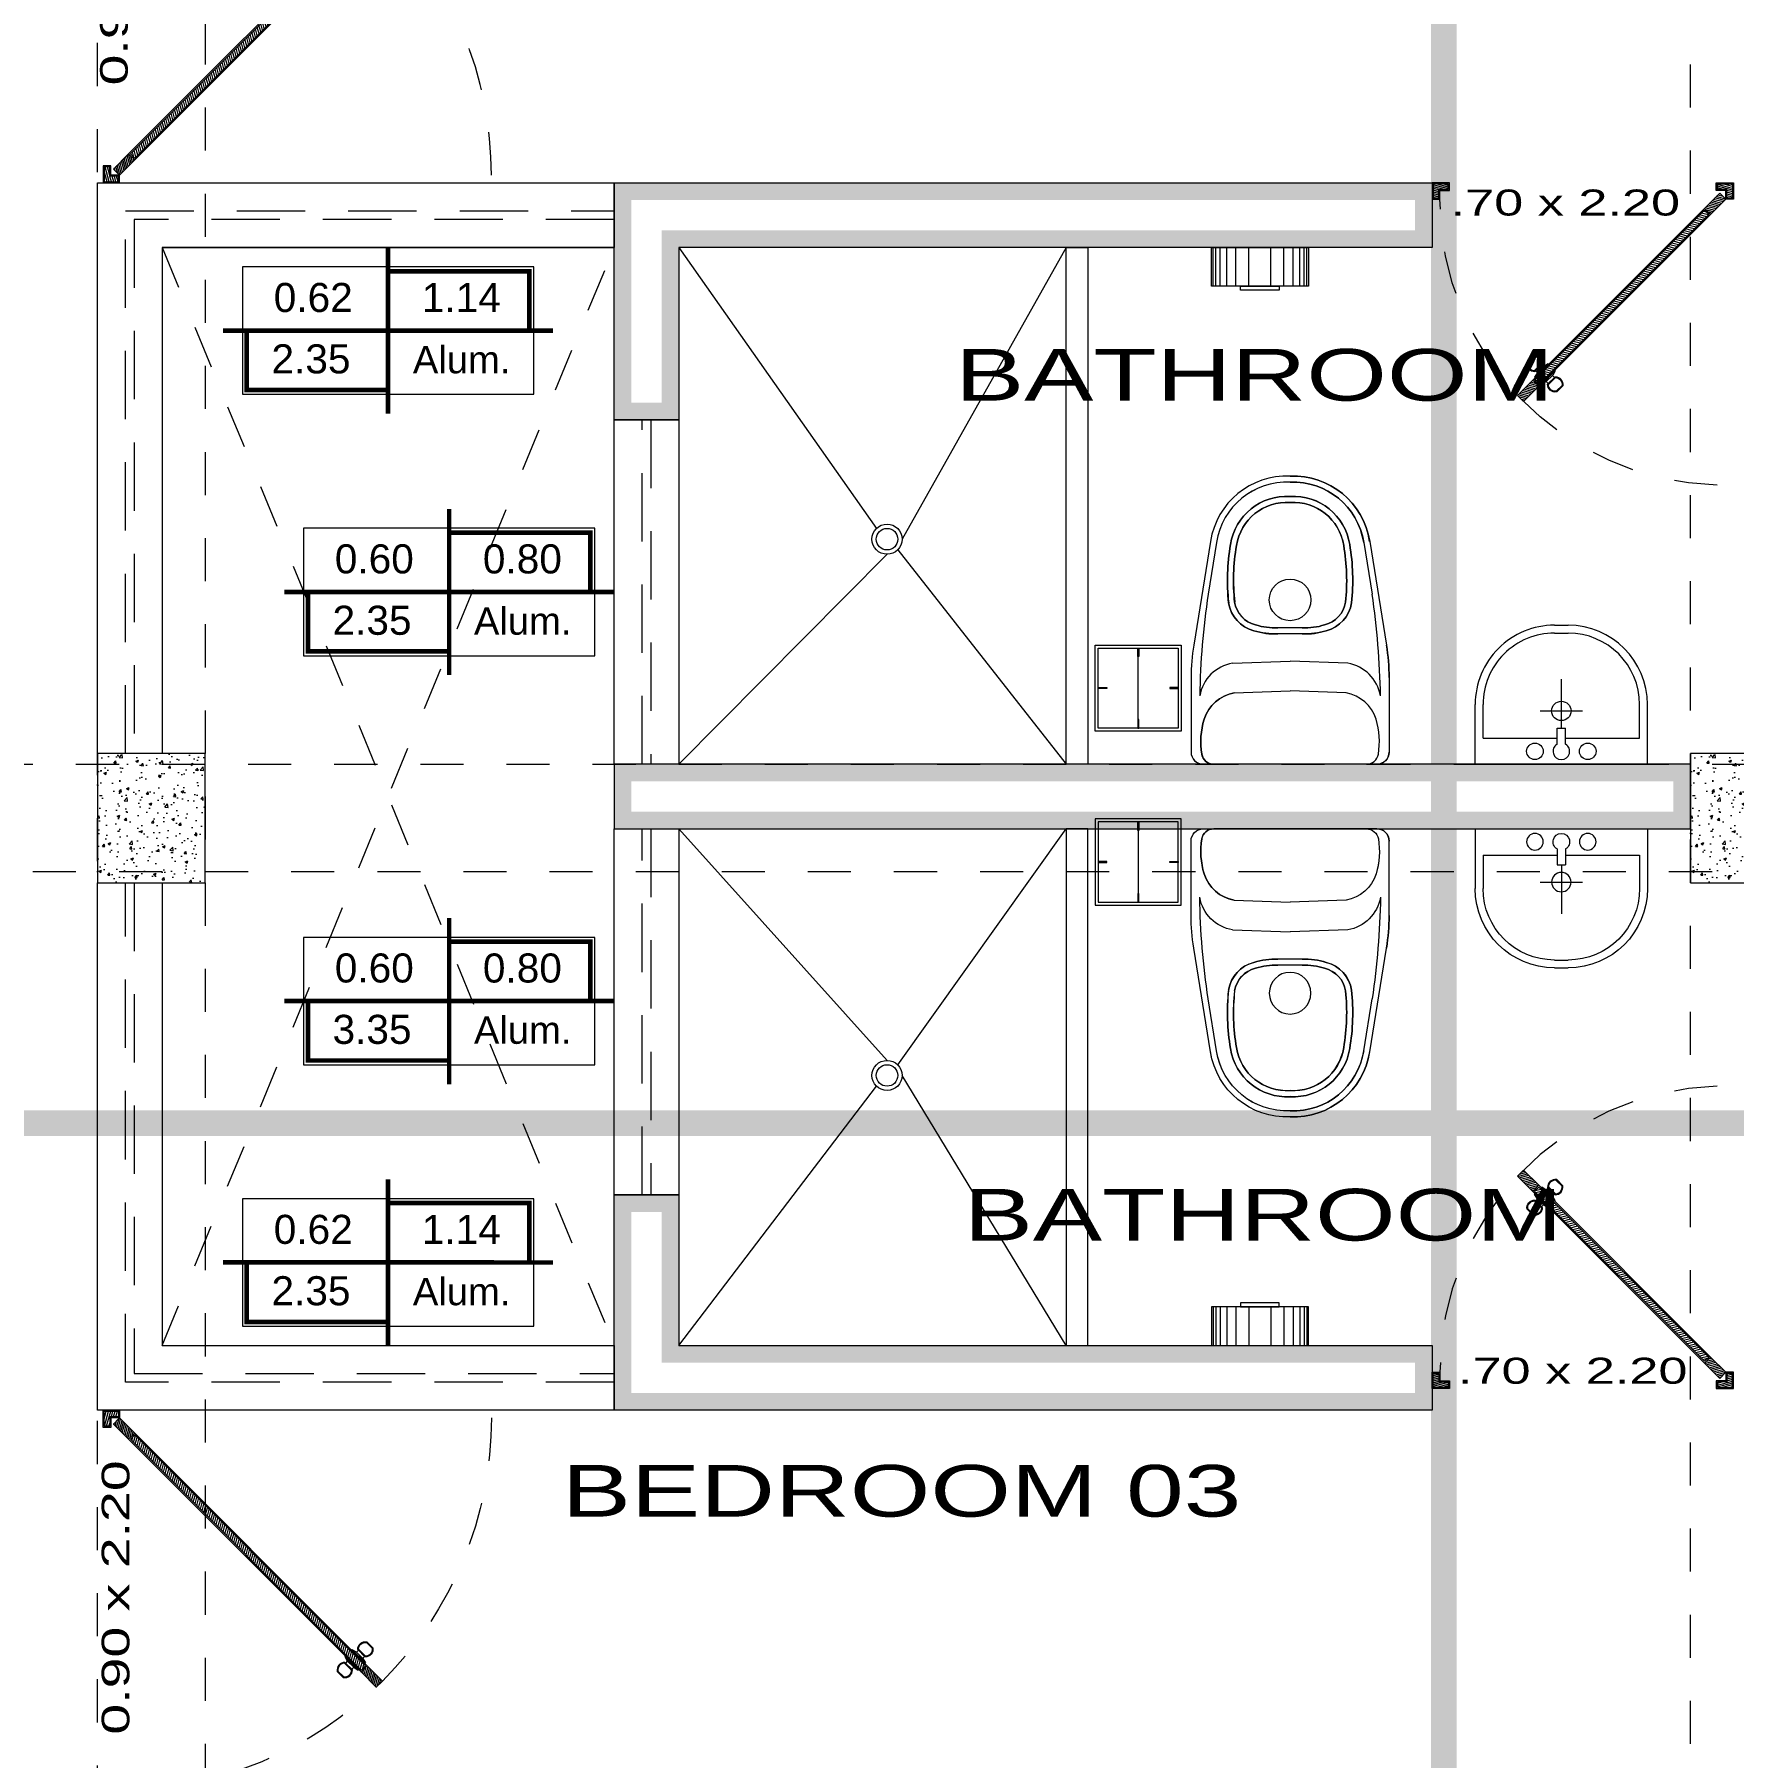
# Model space of a CAD drawing. Header units: millimetres. Extents: x 1555 to 3397, y 790 to 1592.
# Drawn here: x 1675.147 to 1679.093, y 802.652 to 806.653 of the extents above; entities that cross this region are included whole.
import ezdxf
from ezdxf.enums import TextEntityAlignment as Align

# ---------------------------------------------------------------- set-up
doc = ezdxf.new("R2010")
doc.units = ezdxf.units.MM
for name, pattern in [('ACAD_ISO10W100', [18.5, 12, -3, 0.5, -3]), ('DASHDOT', [1, 0.5, -0.25, 0, -0.25]), ('HIDDEN2', [4.7625, 3.175, -1.5875]), ('RAYITAS', [0.375, 0.25, -0.125])]:
    doc.linetypes.add(name, pattern=pattern)
doc.layers.get('0').update_dxf_attribs({"lineweight": 5})
for name, color, linetype, lineweight in [('0-Columna', 253, 'Continuous', 13), ('0-Hach de Muro Alto', 145, 'Continuous', 5), ('0-Muro Alto', 145, 'Continuous', 5), ('1 simbolos', 250, 'Continuous', 9), ('PROYECCION', 147, 'RAYITAS', 9), ('PROYECCIONES', 9, 'Continuous', 5), ('PUERTAS', 57, 'Continuous', 9), ('SIMBOLO CORTES', 10, 'DASHDOT', 5), ('TEXT2', 7, 'Continuous', 9), ('TEXTURAS ACHURADOS', 47, 'Continuous', 5), ('ventana alta', 141, 'HIDDEN2', 18)]:
    doc.layers.add(name, color=color, linetype=linetype, lineweight=lineweight)
for name, color, linetype, lineweight, true_color in [('1 numeracion puertas ventanas', 7, 'Continuous', 9, 0x504a45), ('APARATOS-SANITARIOS-02', 7, 'Continuous', 13, 0x474e45), ('PISO', 7, 'Continuous', 9, 0x919479), ('PROYECCION DE VIGA', 7, 'HIDDEN2', 9, 0xd4bc9d), ('RELLENO DE MURO CORTE', 7, 'Continuous', 5, 0x5b605f)]:
    doc.layers.add(name, color=color, linetype=linetype, lineweight=lineweight, true_color=true_color)
doc.styles.add('PEQUEÑO', font='sanss___.ttf', dxfattribs={"height": 0.075})
doc.styles.add('TEX-10', font='swissel.ttf', dxfattribs={"height": 0.1})
doc.styles.add('TEXTO-AMBIENTES', font='GOTHIC.TTF', dxfattribs={"width": 1.5, "height": 0.125})
pattern_1 = [(195, (65.342136, -87.1976694), (0.00103527618, -0.003863703305), [])]

# ---------------------------------------------------------------- blocks, each defined once
blk = doc.blocks.new('PAPELERA')
at = {"layer": 'APARATOS-SANITARIOS-02'}
for p, q in [((0, 0.1125), (0, -0.1125)), ((0.09, 0.1125), (0, 0.1125)), ((0.09, -0.1125), (0.09, 0.1125)), ((0.099, 0.045), (0.09, 0.045)), ((0.099, -0.045), (0.099, 0.045)), ((0.09, -0.045), (0.099, -0.045)), ((0, -0.1125), (0.09, -0.1125))]:
    blk.add_line(p, q, dxfattribs=at)
at = {"layer": 'PROYECCIONES'}
for p, q in [((0.09, 0.1089), (0, 0.1089)), ((0.09, 0.1025), (0, 0.1025)), ((0.09, 0.0926), (0, 0.0926)), ((0.09, 0.0771), (0, 0.0771)), ((0.09, 0.0558), (0, 0.0558)), ((0.09, 0.045), (0.09, -0.045)), ((0.09, 0.0256), (0, 0.0256)), ((0.09, -0.0256), (0, -0.0256)), ((0.09, -0.0558), (0, -0.0558)), ((0.09, -0.0771), (0, -0.0771)), ((0.09, -0.0926), (0, -0.0926)), ((0.09, -0.1025), (0, -0.1025)), ((0.09, -0.1089), (0, -0.1089))]:
    blk.add_line(p, q, dxfattribs=at)
blk = doc.blocks.new('A$C636160EE')
at = {"layer": 'APARATOS-SANITARIOS-02'}
for p, q in [((-0.2017, 0.2411), (-0.2017, 0.1022)), ((0.1983, 0.2411), (-0.2017, 0.2411)), ((-0.2017, 0.2411), (-0.2017, 0.1022)), ((0.1983, 0.2411), (-0.2017, 0.2411)), ((0.1983, 0.2411), (0.1983, 0.1022)), ((0.1983, 0.2411), (0.1983, 0.1022)), ((-0.0117, 0.1803), (-0.1834, 0.1803)), ((-0.1834, 0.1803), (-0.1834, 0.1022)), ((-0.0117, 0.1803), (-0.1834, 0.1803)), ((-0.1834, 0.1803), (-0.1834, 0.1022)), ((-0.0117, 0.1946), (-0.0117, 0.1573)), ((-0.0117, 0.1946), (-0.0117, 0.1573)), ((0.0083, 0.1946), (0.0083, 0.1573)), ((0.0083, 0.1946), (0.0083, 0.1573)), ((0.1801, 0.1803), (0.0083, 0.1803)), ((0.1801, 0.1803), (0.0083, 0.1803)), ((0.1801, 0.1803), (0.1801, 0.1022)), ((0.1801, 0.1803), (0.1801, 0.1022)), ((0.0083, 0.1573), (-0.0117, 0.1573)), ((0.0083, 0.1573), (-0.0117, 0.1573)), ((-0.0017, 0.1573), (-0.0017, 0.0436)), ((-0.0017, 0.1573), (-0.0017, 0.0436)), ((0.0476, 0.1173), (-0.0506, 0.1173)), ((0.0476, 0.1173), (-0.0506, 0.1173)), ((0.0143, -0.0635), (-0.0177, -0.0635)), ((0.0143, -0.0635), (-0.0177, -0.0635)), ((0.0143, -0.0818), (-0.0177, -0.0818)), ((0.0143, -0.0818), (-0.0177, -0.0818))]:
    blk.add_line(p, q, dxfattribs=at)
for centre, radius in [((-0.063, 0.2111), 0.0193), ((-0.063, 0.2111), 0.0193), ((0.0596, 0.2111), 0.0193), ((0.0596, 0.2111), 0.0193), ((-0.0017, 0.1173), 0.0225), ((-0.0017, 0.1173), 0.0225)]:
    blk.add_circle(centre, radius, dxfattribs=at)
for centre, radius, start, end in [((-0.0017, 0.2111), 0.0193, 301.3084, 238.6916), ((-0.0017, 0.2111), 0.0193, 301.3084, 238.6916), ((-0.0177, 0.1022), 0.184, 180, 270), ((-0.0177, 0.1022), 0.184, 180, 270), ((-0.0177, 0.1022), 0.1657, 180, 270), ((-0.0177, 0.1022), 0.1657, 180, 270), ((0.0143, 0.1022), 0.184, 270, 0), ((0.0143, 0.1022), 0.1657, 270, 0), ((0.0143, 0.1022), 0.184, 270, 0), ((0.0143, 0.1022), 0.1657, 270, 0)]:
    blk.add_arc(centre, radius, start, end, dxfattribs=at)
blk = doc.blocks.new('A$C16A53140')
at = {"layer": 'APARATOS-SANITARIOS-02'}
for p, q in [((-0.2054, 0.5378), (-0.181, 0.5378)), ((-0.181, 0.5378), (0.1737, 0.5378)), ((-0.181, 0.5378), (0.1737, 0.5378)), ((0.1981, 0.5378), (0.1737, 0.5378)), ((-0.2337, 0.3363), (-0.2337, 0.5095)), ((0.2263, 0.3363), (0.2263, 0.5095)), ((-0.1336, 0.3721), (-0.0037, 0.3676)), ((0.1263, 0.3721), (-0.0037, 0.3676)), ((-0.1375, 0.303), (-0.0037, 0.2984)), ((0.1302, 0.303), (-0.0037, 0.2984)), ((-0.1886, 0.0203), (-0.2276, 0.261)), ((0.1812, 0.0203), (0.2203, 0.261)), ((-0.0321, 0.2209), (0.0248, 0.2209)), ((-0.0318, 0.235), (-0.0037, 0.235)), ((-0.0037, 0.235), (0.0245, 0.235)), ((-0.1746, 0.0225), (-0.1941, 0.1429)), ((0.1673, 0.0225), (0.1868, 0.1429))]:
    blk.add_line(p, q, dxfattribs=at)
for points in [[(-0.0037, -0.1312, -0.382405), (-0.1886, 0.0203), (-0.2276, 0.261, -0.040213), (-0.2337, 0.3363), (-0.2337, 0.5095, -0.414214), (-0.2054, 0.5378), (-0.181, 0.5378)], [(-0.181, 0.5378, 0.364314), (-0.2088, 0.5144, 0.112271), (-0.2033, 0.433, 0.278416), (-0.1336, 0.3721), (-0.0037, 0.3676)], [(-0.0037, -0.1312, 0.382405), (0.1812, 0.0203), (0.2203, 0.261, 0.040213), (0.2263, 0.3363), (0.2263, 0.5095, 0.414214), (0.1981, 0.5378), (0.1737, 0.5378)], [(0.1737, 0.5378, -0.364314), (0.2015, 0.5144, -0.112271), (0.196, 0.433, -0.278416), (0.1263, 0.3721), (-0.0037, 0.3676)], [(-0.0037, -0.117, -0.383569), (-0.1746, 0.0225), (-0.1941, 0.1429)], [(-0.0037, -0.117, 0.383569), (0.1673, 0.0225), (0.1868, 0.1429)]]:
    blk.add_lwpolyline(points, format="xyb", dxfattribs=at)
for points in [[(-0.1375, 0.303), (-0.0037, 0.2984)], [(0.1302, 0.303), (-0.0037, 0.2984)]]:
    blk.add_lwpolyline(points, dxfattribs=at)
for points in [[(-0.0037, -0.0842, -0.3863), (-0.1421, 0.0275, -0.069564), (-0.1464, 0.1631, -0.301962), (-0.0877, 0.2276, -0.087243), (-0.0318, 0.235), (-0.0037, 0.235), (0.0245, 0.235, -0.087243), (0.0804, 0.2276, -0.301962), (0.1391, 0.1631, -0.069564), (0.1348, 0.0275, -0.3863)], [(-0.0037, -0.07, -0.388576), (-0.1281, 0.0298, -0.069453), (-0.1324, 0.1613, -0.302408), (-0.0838, 0.2141, -0.08847), (-0.0321, 0.2209), (0.0248, 0.2209, -0.08847), (0.0765, 0.2141, -0.302408), (0.1251, 0.1613, -0.069453), (0.1208, 0.0298, -0.388576)]]:
    blk.add_lwpolyline(points, format="xyb", close=True, dxfattribs=at)
blk.add_circle((-0.0037, 0.1561), 0.0484, dxfattribs=at)
blk.add_circle((-0.0037, 0.1561), 0.0484, dxfattribs=at)
for centre, radius, start, end in [((-0.2054, 0.5095), 0.0282, 90, 180), ((-0.181, 0.5095), 0.0282, 90, 170.0695), ((0.1737, 0.5095), 0.0282, 9.9305, 90), ((0.1981, 0.5095), 0.0282, 0, 90), ((-0.0271, 0.4858), 0.1839, 171.0536, 196.677), ((0.0198, 0.4858), 0.1839, 343.323, 8.9464), ((-0.118, 0.4603), 0.0896, 197.721, 259.9531), ((0.1106, 0.4603), 0.0896, 280.0469, 342.279), ((-0.1213, 0.3954), 0.0938, 190.1726, 260.0286), ((1.5761, 0.4075), 1.7899, 180.9172, 188.4996), ((-0.1213, 0.3954), 0.0938, 190.1726, 260.0286), ((1.5761, 0.4075), 1.7899, 180.9172, 188.4996), ((0.114, 0.3954), 0.0938, 279.9714, 349.8274), ((0.114, 0.3954), 0.0938, 279.9714, 349.8274), ((-1.5835, 0.4075), 1.7899, 351.5004, 359.0828), ((-1.5835, 0.4075), 1.7899, 351.5004, 359.0828), ((0.2368, 0.3363), 0.4704, 180, 189.2113), ((-0.2441, 0.3363), 0.4704, 350.7887, 0), ((-0.0685, 0.1512), 0.0788, 104.1018, 171.3111), ((-0.0685, 0.1512), 0.0647, 103.7408, 171.0438), ((-0.0387, 0.0724), 0.1628, 87.5575, 107.5015), ((-0.0387, 0.0724), 0.1487, 87.4441, 107.6672), ((0.0314, 0.0724), 0.1628, 72.4985, 92.4425), ((0.0314, 0.0724), 0.1487, 72.3328, 92.5559), ((0.0612, 0.1512), 0.0647, 8.9562, 76.2592), ((0.0612, 0.1512), 0.0788, 8.6889, 75.8982), ((0.3405, 0.1108), 0.4897, 173.8689, 189.7863), ((0.3405, 0.1108), 0.4756, 173.9085, 189.8005), ((-0.3479, 0.1108), 0.4756, 350.1995, 6.0915), ((-0.3479, 0.1108), 0.4897, 350.2137, 6.1311), ((-0.0115, 0.0478), 0.1791, 188.8141, 272.5226), ((-0.0115, 0.0478), 0.165, 188.7975, 272.7385), ((-0.0114, 0.0479), 0.1323, 188.848, 273.3342), ((-0.0114, 0.0479), 0.1182, 188.7932, 273.7329), ((0.004, 0.0479), 0.1182, 266.2671, 351.2068), ((0.004, 0.0479), 0.1323, 266.6658, 351.152), ((0.0042, 0.0478), 0.165, 267.2615, 351.2025), ((0.0042, 0.0478), 0.1791, 267.4774, 351.1859)]:
    blk.add_arc(centre, radius, start, end, dxfattribs=at)
blk = doc.blocks.new('A$C4689712F')
at = {"layer": 'RELLENO DE MURO CORTE'}
h = blk.add_hatch(dxfattribs=at)
h.set_pattern_fill('_USER', color=256, scale=0.004, angle=195, style=0, pattern_type=0)
h.set_pattern_definition([(195, (-171.6748232, -35.353283), (0.00103527618, -0.003863703305), [])])
h.paths.add_polyline_path([(0.4187, 0.0546), (0.4045, 0.0404), (0.4399, 0.0051), (0.454, 0.0192)])
edge = h.paths.add_edge_path()
edge.add_arc((0.454, 0.0192), 0.864, 135.6632, 136.3264)
edge.add_line((-0.1709, 0.6158), (-0.1357, 0.5806))
edge.add_line((-0.1357, 0.5806), (-0.1215, 0.5948))
edge.add_line((-0.1215, 0.5948), (-0.1569, 0.6301))
edge.add_line((-0.1569, 0.6301), (-0.164, 0.623))
h = blk.add_hatch(dxfattribs=at)
h.set_pattern_fill('_USER', color=256, scale=0.005, angle=195, style=0, pattern_type=0)
h.set_pattern_definition([(195, (-171.674823, -35.353283), (0.00129409523, -0.00482962913), [])])
h.paths.add_polyline_path([(-0.1215, 0.5905), (-0.1314, 0.5806), (0.4045, 0.0447), (0.4144, 0.0546)])
h = blk.add_hatch(dxfattribs=at)
h.set_pattern_fill('_USER', color=256, scale=0.005, angle=195, style=0, pattern_type=0)
h.set_pattern_definition([(195, (-171.667752, -35.346212), (0.00129409523, -0.00482962913), [])])
h.paths.add_polyline_path([(0.4695, 0.0167), (0.4565, 0.0167), (0.4565, -0.0033), (0.4345, -0.0033), (0.4345, -0.0163), (0.4695, -0.0163)])
h.paths.add_polyline_path([(-0.4255, 0.0167), (-0.4125, 0.0167), (-0.4125, -0.0033), (-0.3905, -0.0033), (-0.3905, -0.0163), (-0.4255, -0.0163)])
at = {"layer": 'PUERTAS', "linetype": 'HIDDEN2', "ltscale": 0.012}
blk.add_lwpolyline([(0.454, 0.8832, 0.414214), (-0.41, 0.0192), (-0.41, -0.0008), (-0.41, -0.0008)], format="xyb", dxfattribs=at)
at = {"layer": 'PUERTAS'}
for points in [[(-0.0801, 0.6078, 0.478386), (-0.1011, 0.59), (-0.0839, 0.5727, 0.478386), (-0.066, 0.5938)], [(-0.1487, 0.5392, -0.478386), (-0.1309, 0.5602), (-0.1137, 0.543, -0.478386), (-0.1347, 0.5251)]]:
    blk.add_lwpolyline(points, format="xyb", close=True, dxfattribs=at)
for points in [[(-0.1215, 0.5948), (-0.1357, 0.5806), (0.4045, 0.0404), (0.4187, 0.0546)], [(-0.1001, 0.5425), (-0.1314, 0.5738), (-0.1301, 0.5751), (-0.0988, 0.5438)], [(-0.1254, 0.5641), (-0.1314, 0.5738), (-0.1001, 0.5425), (-0.1098, 0.5485)], [(-0.1151, 0.5444), (-0.1295, 0.5588), (-0.1248, 0.5635), (-0.1104, 0.5491)], [(-0.0834, 0.5591), (-0.1147, 0.5904), (-0.116, 0.5892), (-0.0847, 0.5579)], [(-0.105, 0.5845), (-0.1147, 0.5904), (-0.0834, 0.5591), (-0.0894, 0.5689)], [(-0.0853, 0.5742), (-0.0997, 0.5886), (-0.1044, 0.5839), (-0.09, 0.5695)], [(-0.428, 0.0192), (-0.41, 0.0192), (-0.41, -0.0008), (-0.388, -0.0008), (-0.388, -0.0188), (-0.428, -0.0188)], [(0.472, 0.0192), (0.454, 0.0192), (0.454, -0.0008), (0.432, -0.0008), (0.432, -0.0188), (0.472, -0.0188)]]:
    blk.add_lwpolyline(points, close=True, dxfattribs=at)
at = {"layer": 'RELLENO DE MURO CORTE'}
for points in [[(-0.1569, 0.6301), (-0.164, 0.623, 0.002894), (-0.1709, 0.6158), (-0.1357, 0.5806), (-0.1215, 0.5948)], [(-0.081, 0.6062, 0.455015), (-0.0993, 0.5907), (-0.0831, 0.5745, 0.455015), (-0.0677, 0.5929)], [(-0.1471, 0.54, -0.455015), (-0.1316, 0.5584), (-0.1154, 0.5422, -0.455015), (-0.1338, 0.5268)]]:
    blk.add_lwpolyline(points, format="xyb", close=True, dxfattribs=at)
for points in [[(-0.1215, 0.5905), (-0.1314, 0.5806), (0.4045, 0.0447), (0.4144, 0.0546)], [(0.4187, 0.0546), (0.4045, 0.0404), (0.4399, 0.0051), (0.454, 0.0192)], [(-0.4255, 0.0167), (-0.4125, 0.0167), (-0.4125, -0.0033), (-0.3905, -0.0033), (-0.3905, -0.0163), (-0.4255, -0.0163)], [(0.4695, 0.0167), (0.4565, 0.0167), (0.4565, -0.0033), (0.4345, -0.0033), (0.4345, -0.0163), (0.4695, -0.0163)]]:
    blk.add_lwpolyline(points, close=True, dxfattribs=at)
blk = doc.blocks.new('p3')
at = {"layer": 'PUERTAS'}
h = blk.add_hatch(dxfattribs=at)
h.set_pattern_fill('_USER', color=256, scale=0.004, angle=195, style=0, pattern_type=0)
h.set_pattern_definition(pattern_1)
h.paths.add_polyline_path([(238.2202, -58.2337), (238.2121, -58.2418, 0.003203), (238.2062, -58.2479), (238.2413, -58.283), (238.2554, -58.2689)])
h.paths.add_polyline_path([(238.6544, -58.6678), (238.6402, -58.682), (238.6756, -58.7173), (238.6897, -58.7032)])
h = blk.add_hatch(dxfattribs=at)
h.set_pattern_fill('_USER', color=256, scale=0.004, angle=195, style=0, pattern_type=0)
h.set_pattern_definition(pattern_1)
h.paths.add_polyline_path([(238.7052, -58.7057), (238.6922, -58.7057), (238.6922, -58.7257), (238.6702, -58.7257), (238.6702, -58.7387), (238.7052, -58.7387)])
h.paths.add_polyline_path([(238.0452, -58.7257), (238.0232, -58.7257), (238.0232, -58.7057), (238.0102, -58.7057), (238.0102, -58.7387), (238.0452, -58.7387)])
at = {"layer": 'RELLENO DE MURO CORTE'}
h = blk.add_hatch(dxfattribs=at)
h.set_pattern_fill('_USER', color=256, scale=0.005, angle=195, style=0, pattern_type=0)
h.set_pattern_definition([(195, (65.342136, -87.1976694), (0.00129409523, -0.00482962913), [])])
h.paths.add_polyline_path([(238.2554, -58.2731), (238.2455, -58.283), (238.6402, -58.6777), (238.6501, -58.6678)])
at = {"layer": 'PUERTAS'}
for points in [[(238.2969, -58.2558, 0.478386), (238.2758, -58.2737), (238.2931, -58.2909, 0.478386), (238.3109, -58.2699)], [(238.2282, -58.3245, -0.478386), (238.2461, -58.3034), (238.2633, -58.3207, -0.478386), (238.2423, -58.3385)]]:
    blk.add_lwpolyline(points, format="xyb", close=True, dxfattribs=at)
for points in [[(238.2554, -58.2689), (238.2413, -58.283), (238.6402, -58.682), (238.6544, -58.6678)], [(238.2769, -58.3211), (238.2456, -58.2899), (238.2469, -58.2886), (238.2781, -58.3199)], [(238.2515, -58.2996), (238.2456, -58.2899), (238.2769, -58.3211), (238.2672, -58.3152)], [(238.2935, -58.3045), (238.2622, -58.2732), (238.261, -58.2745), (238.2923, -58.3058)], [(238.272, -58.2792), (238.2622, -58.2732), (238.2935, -58.3045), (238.2876, -58.2948)], [(238.2917, -58.2895), (238.2773, -58.2751), (238.2726, -58.2798), (238.287, -58.2942)], [(238.2619, -58.3193), (238.2475, -58.3049), (238.2522, -58.3002), (238.2666, -58.3146)], [(238.0077, -58.7032), (238.0257, -58.7032), (238.0257, -58.7232), (238.0477, -58.7232), (238.0477, -58.7412), (238.0077, -58.7412)], [(238.7077, -58.7032), (238.6897, -58.7032), (238.6897, -58.7232), (238.6677, -58.7232), (238.6677, -58.7412), (238.7077, -58.7412)]]:
    blk.add_lwpolyline(points, close=True, dxfattribs=at)
at = {"layer": 'PUERTAS', "linetype": 'HIDDEN2', "ltscale": 0.012}
blk.add_arc((238.69, -58.7031), 0.6643, 91.7494, 180.0026, dxfattribs=at)
at = {"layer": 'RELLENO DE MURO CORTE'}
for points in [[(238.2554, -58.2689), (238.2202, -58.2337), (238.2061, -58.2478), (238.2413, -58.283)], [(238.2554, -58.2731), (238.2455, -58.283), (238.6402, -58.6777), (238.6501, -58.6678)], [(238.6544, -58.6678), (238.6402, -58.682), (238.6756, -58.7173), (238.6897, -58.7032)], [(238.0102, -58.7057), (238.0232, -58.7057), (238.0232, -58.7257), (238.0452, -58.7257), (238.0452, -58.7387), (238.0102, -58.7387)], [(238.7052, -58.7057), (238.6922, -58.7057), (238.6922, -58.7257), (238.6702, -58.7257), (238.6702, -58.7387), (238.7052, -58.7387)]]:
    blk.add_lwpolyline(points, close=True, dxfattribs=at)
for points in [[(238.296, -58.2575, 0.455015), (238.2776, -58.2729), (238.2938, -58.2891, 0.455015), (238.3093, -58.2707)], [(238.2299, -58.3236, -0.455015), (238.2453, -58.3052), (238.2615, -58.3214, -0.455015), (238.2431, -58.3369)]]:
    blk.add_lwpolyline(points, format="xyb", close=True, dxfattribs=at)
blk = doc.blocks.new('TACHO DE BASURA')
blk.add_line((300.6657, 262.6023), (300.6657, 262.7483))
for points in [[(300.5657, 262.7753), (300.7657, 262.7753), (300.7657, 262.5753), (300.5657, 262.5753)], [(300.5727, 262.7683), (300.7587, 262.7683), (300.7587, 262.5823), (300.5727, 262.5823)], [(300.6669, 262.7683), (300.6669, 262.7483), (300.6646, 262.7483), (300.6646, 262.7683)], [(300.5727, 262.6765), (300.5927, 262.6765), (300.5927, 262.6742), (300.5727, 262.6742)], [(300.7587, 262.6765), (300.7387, 262.6765), (300.7387, 262.6742), (300.7587, 262.6742)], [(300.6669, 262.5823), (300.6669, 262.6023), (300.6646, 262.6023), (300.6646, 262.5823)]]:
    blk.add_lwpolyline(points, close=True)
blk = doc.blocks.new('TipoVentana')
for p, q in [((0, -0.35), (0, 0)), ((-0.4, -0.175), (0.4, -0.175))]:
    blk.add_line(p, q)
blk.add_lwpolyline([(-0.4, -0.35), (0.4, -0.35), (0.4, 0), (-0.4, 0)], close=True)
at = {"style": 'PEQUEÑO'}
for tag, p in [('TIPO', (-0.1961, -0.1305)), ('ANCHO', (-0.2007, -0.2968))]:
    blk.add_attdef(tag, text='', height=0.075, dxfattribs=at).set_placement(p, align=Align.CENTER)
at = {"style": 'PEQUEÑO', "flags": 4}
for tag, p in [('ALFEIZ.', (0.2062, -0.1281)), ('ALTO', (0.1993, -0.2968))]:
    blk.add_attdef(tag, text='', height=0.075, dxfattribs=at).set_placement(p, align=Align.CENTER)

msp = doc.modelspace()

# ---------------------------------------------------------------- hatches: boundary and pattern name
at = {"layer": 'TEXTURAS ACHURADOS'}
h = msp.add_hatch(dxfattribs=at)
h.set_pattern_fill('CONCRET3', color=256, scale=0.00882, angle=360, pattern_type=2)
h.set_pattern_definition([(50, (1721.108065, 773.084366), (0.06326235, -0.00553474), [0.006615, -0.072765]), (355, (1721.108065, 773.084366), (-0.01223787, 0.066343346), [0.005292, -0.058212]), (100.4514, (1721.113336, 773.083904), (0.05102453, 0.06080857), [0.005621885, -0.061840734]), (46.1842, (1721.108065, 773.102006), (0.09413066, -0.01459878), [0.0099225, -0.1091475]), (96.6356, (1721.11591, 773.10079), (0.08243725, 0.0859172), [0.00843283, -0.09276109]), (351.1842, (1721.10806, 773.10201), (0.08243718, 0.08591726), [0.007938, -0.087318]), (21, (1721.116885, 773.097596), (0.0526472, -0.035510986), [0.006615, -0.072765]), (326, (1721.116885, 773.097596), (0.02146041, 0.063958234), [0.005292, -0.058212]), (71.4514, (1721.12127, 773.094636), (0.074107636, 0.02844719), [0.005621885, -0.061840734]), (37.5, (1721.108065, 773.084366), (0.001072499, 0.029361238), [0, -0.0575064, 0, -0.059094, 0, -0.0584325]), (7.5, (1721.108065, 773.084366), (0.023202733, 0.034787113), [0, -0.0336924, 0, -0.0561834, 0, -0.0222705]), (327.5, (1721.088396, 773.084366), (0.047083139, -0.00198934), [0, -0.02205, 0, -0.068796, 0, -0.091287]), (317.5, (1721.079576, 773.084366), (0.05143702, 0.00882926), [0, -0.028665, 0, -0.0456876, 0, -0.064827])])
h.paths.add_polyline_path([(1675.29335, 804.98322), (1675.54335, 804.98322), (1675.54335, 804.68322), (1675.29335, 804.68322)])
h = msp.add_hatch(dxfattribs=at)
h.set_pattern_fill('CONCRET3', color=256, scale=0.00882, angle=360, pattern_type=2)
h.set_pattern_definition([(50, (1724.808065, 773.084366), (0.06326235, -0.00553474), [0.006615, -0.072765]), (355, (1724.808065, 773.084366), (-0.01223787, 0.066343346), [0.005292, -0.058212]), (100.4514, (1724.813336, 773.083904), (0.05102453, 0.06080857), [0.005621885, -0.061840734]), (46.1842, (1724.808065, 773.102006), (0.09413066, -0.01459878), [0.0099225, -0.1091475]), (96.6356, (1724.81591, 773.10079), (0.08243725, 0.0859172), [0.00843283, -0.09276109]), (351.1842, (1724.80806, 773.10201), (0.08243718, 0.08591726), [0.007938, -0.087318]), (21, (1724.816885, 773.097596), (0.0526472, -0.035510986), [0.006615, -0.072765]), (326, (1724.816885, 773.097596), (0.02146041, 0.063958234), [0.005292, -0.058212]), (71.4514, (1724.82127, 773.094636), (0.074107636, 0.02844719), [0.005621885, -0.061840734]), (37.5, (1724.808065, 773.084366), (0.001072499, 0.029361238), [0, -0.0575064, 0, -0.059094, 0, -0.0584325]), (7.5, (1724.808065, 773.084366), (0.023202733, 0.034787113), [0, -0.0336924, 0, -0.0561834, 0, -0.0222705]), (327.5, (1724.788396, 773.084366), (0.047083139, -0.00198934), [0, -0.02205, 0, -0.068796, 0, -0.091287]), (317.5, (1724.779576, 773.084366), (0.05143702, 0.00882926), [0, -0.028665, 0, -0.0456876, 0, -0.064827])])
h.paths.add_polyline_path([(1678.99335, 804.98322), (1679.24335, 804.98322), (1679.24335, 804.68322), (1678.99335, 804.68322)])

# ---------------------------------------------------------------- linework, layer by layer
at = {"layer": '0-Columna'}
for points in [[(1675.54335, 804.98322), (1675.29335, 804.98322), (1675.29335, 804.68322), (1675.54335, 804.68322)], [(1679.24335, 804.98322), (1678.99335, 804.98322), (1678.99335, 804.68322), (1679.24335, 804.68322)]]:
    msp.add_lwpolyline(points, close=True, dxfattribs=at)
at = {"layer": '0-Hach de Muro Alto', "const_width": 0.04}
for points in [[(1676.51335, 806.28822), (1678.37335, 806.28822), (1678.37335, 806.17822), (1676.62335, 806.17822), (1676.62335, 805.77822), (1676.51335, 805.77822)], [(1678.97335, 804.93822), (1676.51335, 804.93822), (1676.51335, 804.82822), (1678.97335, 804.82822)], [(1676.51335, 803.60822), (1676.51335, 803.93822), (1676.62335, 803.93822), (1676.62335, 803.58822), (1678.37335, 803.58822), (1678.37335, 803.47822), (1676.51335, 803.47822)]]:
    msp.add_lwpolyline(points, close=True, dxfattribs=at)
at = {"layer": '0-Muro Alto'}
for p, q in [((1675.44335, 806.15822), (1676.49335, 806.15822)), ((1675.44335, 803.60822), (1676.49335, 803.60822))]:
    msp.add_line(p, q, dxfattribs=at)
for points in [[(1675.29335, 806.30822), (1676.49335, 806.30822), (1676.49335, 806.15822), (1675.44335, 806.15822), (1675.44335, 804.98322), (1675.29335, 804.98322)], [(1676.49335, 806.30822), (1678.39335, 806.30822), (1678.39335, 806.15822), (1676.64335, 806.15822), (1676.64335, 805.75822), (1676.49335, 805.75822)], [(1677.54335, 806.15822), (1677.59335, 806.15822), (1677.59335, 804.95822), (1677.54335, 804.95822)], [(1676.49335, 805.75822), (1676.64335, 805.75822), (1676.64335, 804.95822), (1676.49335, 804.95822)], [(1678.99335, 804.95822), (1676.49335, 804.95822), (1676.49335, 804.80822), (1678.99335, 804.80822)], [(1676.49335, 804.80822), (1676.64335, 804.80822), (1676.64335, 803.95822), (1676.49335, 803.95822)], [(1677.54335, 803.60822), (1677.59335, 803.60822), (1677.59335, 804.80822), (1677.54335, 804.80822)], [(1675.29335, 804.68322), (1675.44335, 804.68322), (1675.44335, 803.60822), (1676.49335, 803.60822), (1676.49335, 803.45822), (1675.29335, 803.45822)], [(1676.49335, 803.60822), (1676.49335, 803.95822), (1676.64335, 803.95822), (1676.64335, 803.60822), (1678.39335, 803.60822), (1678.39335, 803.45822), (1676.49335, 803.45822)]]:
    msp.add_lwpolyline(points, close=True, dxfattribs=at)
at = {"layer": '1 numeracion puertas ventanas', "linetype": 'Continuous', "const_width": 0.0108}
for points in [[(1675.96835, 805.77231), (1675.96835, 806.15822)], [(1675.96835, 806.10322), (1676.29653, 806.10322), (1676.29653, 805.96527)], [(1675.58517, 805.96529), (1676.35153, 805.96527)], [(1675.96835, 805.82731), (1675.64017, 805.82731), (1675.64017, 805.96529)], [(1676.11017, 805.16526), (1676.11017, 805.55117)], [(1676.11017, 805.49617), (1676.43835, 805.49617), (1676.43835, 805.35822)], [(1675.72699, 805.35824), (1676.49335, 805.35822)], [(1676.11017, 805.22026), (1675.78199, 805.22026), (1675.78199, 805.35824)], [(1676.11017, 804.21524), (1676.11017, 804.60115)], [(1676.11017, 804.54615), (1676.43835, 804.54615), (1676.43835, 804.4082)], [(1675.72699, 804.40822), (1676.49335, 804.4082)], [(1676.11017, 804.27024), (1675.78199, 804.27024), (1675.78199, 804.40822)], [(1675.96835, 803.60822), (1675.96835, 803.99413)], [(1675.96835, 803.93913), (1676.29653, 803.93913), (1676.29653, 803.80117)], [(1675.58517, 803.8012), (1676.35153, 803.80118)], [(1675.96835, 803.66322), (1675.64017, 803.66322), (1675.64017, 803.8012)]]:
    msp.add_lwpolyline(points, dxfattribs=at)
at = {"layer": 'PISO', "ltscale": 0.05}
for p, q in [((1676.64335, 806.15822), (1677.10249, 805.50563)), ((1677.54335, 806.15822), (1677.16224, 805.48088)), ((1676.64335, 804.95822), (1677.12724, 805.44588)), ((1677.15199, 805.45613), (1677.54335, 804.95822)), ((1676.64335, 804.80822), (1677.12724, 804.27056)), ((1677.15199, 804.26031), (1677.54335, 804.80822)), ((1676.64335, 803.60822), (1677.10249, 804.21081)), ((1677.54335, 803.60822), (1677.16224, 804.23556))]:
    msp.add_line(p, q, dxfattribs=at)
for centre, radius in [((1677.12724, 805.48088), 0.035), ((1677.12724, 805.48088), 0.025), ((1677.12724, 804.23556), 0.035), ((1677.12724, 804.23556), 0.025)]:
    msp.add_circle(centre, radius, dxfattribs=at)
at = {"layer": 'PROYECCION', "linetype": 'HIDDEN2', "ltscale": 0.02}
for p, q in [((1675.44335, 803.60822), (1676.49335, 806.15822)), ((1675.44335, 806.15822), (1676.49335, 803.60822))]:
    msp.add_line(p, q, dxfattribs=at)
at = {"layer": 'PROYECCION DE VIGA', "linetype": 'HIDDEN2', "ltscale": 0.03}
for points in [[(1675.29335, 811.88322), (1675.54335, 811.88322), (1675.54335, 800.33322), (1675.29335, 800.33322)], [(1678.99335, 809.83322), (1679.24335, 809.83322), (1679.24335, 800.48322), (1678.99335, 800.48322)], [(1670.24335, 804.95822), (1679.24335, 804.95822), (1679.24335, 804.70822), (1670.24335, 804.70822)]]:
    msp.add_lwpolyline(points, close=True, dxfattribs=at)
at = {"layer": 'SIMBOLO CORTES', "linetype": 'ACAD_ISO10W100', "ltscale": 0.07, "const_width": 0.05972}
for points in [[(1677.92017, 819.37395), (1678.42017, 819.37395), (1678.42017, 799.03325), (1677.92017, 799.03325)], [(1641.12349, 804.47457), (1641.12349, 804.12457), (1681.42245, 804.12457), (1681.42245, 804.47457)]]:
    msp.add_lwpolyline(points, dxfattribs=at)
at = {"layer": 'ventana alta', "ltscale": 0.05}
for points in [[(1675.35835, 806.24322), (1676.49335, 806.24322), (1676.49335, 806.22322), (1675.37835, 806.22322), (1675.37835, 804.98322), (1675.35835, 804.98322)], [(1676.55835, 805.75822), (1676.57835, 805.75822), (1676.57835, 804.95822), (1676.55835, 804.95822)], [(1676.55835, 804.80822), (1676.57835, 804.80822), (1676.57835, 803.95822), (1676.55835, 803.95822)], [(1675.35835, 804.68322), (1675.37835, 804.68322), (1675.37835, 803.54322), (1676.49335, 803.54322), (1676.49335, 803.52322), (1675.35835, 803.52322)]]:
    msp.add_lwpolyline(points, close=True, dxfattribs=at)

# ---------------------------------------------------------------- block references
at = {"layer": '1 simbolos', "linetype": 'Continuous'}
ref = msp.add_blockref('TipoVentana', (1675.96835, 805.81731), dxfattribs=dict(at, xscale=0.8454515097599824, yscale=0.8454515097599824, zscale=0.8454515097599824, rotation=180))
ref.add_attrib('ALFEIZ.', '2.35', dxfattribs={"layer": '0', "height": 0.0675, "style": 'TEX-10', "flags": 4}).set_placement((1675.78921, 805.8659), align=Align.CENTER)
ref.add_attrib('TIPO', 'Alum.', dxfattribs={"layer": '0', "height": 0.063409, "style": 'PEQUEÑO'}).set_placement((1676.1391, 805.86611), align=Align.CENTER)
ref.add_attrib('ANCHO', '1.14', dxfattribs={"layer": '0', "height": 0.0675, "style": 'TEX-10'}).set_placement((1676.1384, 806.00838), align=Align.CENTER)
ref.add_attrib('ALTO', '0.62', dxfattribs={"layer": '0', "height": 0.0675, "style": 'TEX-10', "flags": 4}).set_placement((1675.79447, 806.00847), align=Align.CENTER)
ref = msp.add_blockref('TipoVentana', (1676.11017, 805.21026), dxfattribs=dict(at, xscale=0.8454515097599824, yscale=0.8454515097599824, zscale=0.8454515097599824, rotation=180))
ref.add_attrib('ALFEIZ.', '2.35', dxfattribs={"layer": '0', "height": 0.0675, "style": 'TEX-10', "flags": 4}).set_placement((1675.93103, 805.25885), align=Align.CENTER)
ref.add_attrib('TIPO', 'Alum.', dxfattribs={"layer": '0', "height": 0.063409, "style": 'PEQUEÑO'}).set_placement((1676.28092, 805.25906), align=Align.CENTER)
ref.add_attrib('ANCHO', '0.80', dxfattribs={"layer": '0', "height": 0.0675, "style": 'TEX-10'}).set_placement((1676.28022, 805.40134), align=Align.CENTER)
ref.add_attrib('ALTO', '0.60', dxfattribs={"layer": '0', "height": 0.0675, "style": 'TEX-10', "flags": 4}).set_placement((1675.93629, 805.40142), align=Align.CENTER)
ref = msp.add_blockref('TipoVentana', (1676.11017, 804.26024), dxfattribs=dict(at, xscale=0.8454515097599824, yscale=0.8454515097599824, zscale=0.8454515097599824, rotation=180))
ref.add_attrib('ALFEIZ.', '3.35', dxfattribs={"layer": '0', "height": 0.0675, "style": 'TEX-10', "flags": 4}).set_placement((1675.93103, 804.30883), align=Align.CENTER)
ref.add_attrib('TIPO', 'Alum.', dxfattribs={"layer": '0', "height": 0.063409, "style": 'PEQUEÑO'}).set_placement((1676.28092, 804.30904), align=Align.CENTER)
ref.add_attrib('ANCHO', '0.80', dxfattribs={"layer": '0', "height": 0.0675, "style": 'TEX-10'}).set_placement((1676.28022, 804.45131), align=Align.CENTER)
ref.add_attrib('ALTO', '0.60', dxfattribs={"layer": '0', "height": 0.0675, "style": 'TEX-10', "flags": 4}).set_placement((1675.93629, 804.4514), align=Align.CENTER)
ref = msp.add_blockref('TipoVentana', (1675.96835, 803.65322), dxfattribs=dict(at, xscale=0.8454515097599824, yscale=0.8454515097599824, zscale=0.8454515097599824, rotation=180))
ref.add_attrib('ALFEIZ.', '2.35', dxfattribs={"layer": '0', "height": 0.0675, "style": 'TEX-10', "flags": 4}).set_placement((1675.78921, 803.70181), align=Align.CENTER)
ref.add_attrib('TIPO', 'Alum.', dxfattribs={"layer": '0', "height": 0.063409, "style": 'PEQUEÑO'}).set_placement((1676.1391, 803.70202), align=Align.CENTER)
ref.add_attrib('ANCHO', '1.14', dxfattribs={"layer": '0', "height": 0.0675, "style": 'TEX-10'}).set_placement((1676.1384, 803.84429), align=Align.CENTER)
ref.add_attrib('ALTO', '0.62', dxfattribs={"layer": '0', "height": 0.0675, "style": 'TEX-10', "flags": 4}).set_placement((1675.79447, 803.84438), align=Align.CENTER)
at = {"layer": 'APARATOS-SANITARIOS-02', "xscale": -1}
for name, p, rotation in [('PAPELERA', (1677.99335, 806.15822), 90), ('TACHO DE BASURA', (1377.04498, 1067.40661), 180)]:
    msp.add_blockref(name, p, dxfattribs=dict(at, rotation=rotation))
at = {"layer": 'APARATOS-SANITARIOS-02'}
for name, p, rotation in [('A$C16A53140', (1678.05969, 805.49599), 180), ('A$C636160EE', (1678.69167, 805.19931), 180), ('PAPELERA', (1677.99335, 803.60822), 90.00000000000001)]:
    msp.add_blockref(name, p, dxfattribs=dict(at, rotation=rotation))
msp.add_blockref('TACHO DE BASURA', (1377.04498, 542.45983), dxfattribs=at)
at = {"layer": 'APARATOS-SANITARIOS-02', "xscale": -1}
for name, p in [('A$C16A53140', (1678.05969, 804.27045)), ('A$C636160EE', (1678.69167, 804.56713))]:
    msp.add_blockref(name, p, dxfattribs=at)
at = {"layer": 'PUERTAS', "lineweight": -3, "rotation": 270}
msp.add_blockref('A$C4689712F', (1675.32513, 806.78023), dxfattribs=at)
at = {"layer": 'PUERTAS', "xscale": -1, "rotation": 180}
msp.add_blockref('p3', (1440.38563, 747.56704), dxfattribs=at)
at = {"layer": 'PUERTAS'}
msp.add_blockref('p3', (1440.38563, 862.2494), dxfattribs=at)
at = {"layer": 'PUERTAS', "lineweight": -3, "xscale": -1, "rotation": 270}
msp.add_blockref('A$C4689712F', (1675.32513, 802.98621), dxfattribs=at)

# ---------------------------------------------------------------- texts
at = {"layer": 'TEXT2', "style": 'TEXTO-AMBIENTES', "width": 1.5}
for s, height, rotation, p in [('0.90 x 2.20', 0.064189, 90, (1675.33149, 806.85314)), ('.70 x 2.20', 0.060495, 360, (1678.7198, 803.54981)), ('0.90 x 2.20', 0.064189, 90, (1675.33523, 803.02326))]:
    msp.add_text(s, height=height, rotation=rotation, dxfattribs=at).set_placement(p, align=Align.MIDDLE_CENTER)
msp.add_text('.70 x 2.20', height=0.060495, dxfattribs=at).set_placement((1678.70264, 806.26261), align=Align.MIDDLE_CENTER)
at = {"layer": 'TEXT2', "char_height": 0.12, "width": 1.9880209, "attachment_point": 5, "style": 'TEXTO-AMBIENTES'}
for s, insert in [('\\A1;BATHROOM', (1677.98064, 805.86178)), ('\\A1;BATHROOM', (1678.00086, 803.91134)), ('\\A1;BEDROOM 03', (1677.16103, 803.27018))]:
    msp.add_mtext(s, dxfattribs=dict(at, insert=insert))

doc.saveas('drawing.dxf')
